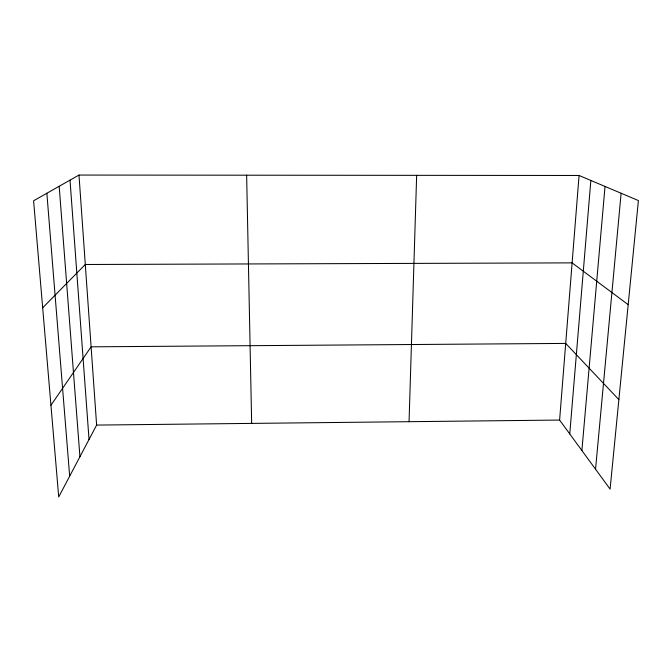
<?xml version="1.0" encoding="UTF-8"?>
<svg xmlns="http://www.w3.org/2000/svg" width="672" height="672" viewBox="0 0 672 672"><rect width="100%" height="100%" fill="white"/><g stroke="black" fill="none" stroke-linecap="round" stroke-linejoin="round"><path stroke-width="1.01" d="M409.055 421.688L416.648 175.342M579.071 175.476L638.4 200.558L610.092 489.124L559.608 420.059L579.071 175.476L78.985 175.056L33.6 200.777L58.716 496.944L96.625 425.082L78.985 175.056M569.755 433.936L590.848 180.457M581.885 450.534L605.027 186.455M595.543 469.216L621.121 193.25M50.938 405.25L91.106 346.828L565.706 343.417L618.87 399.63M42.672 307.801L85.294 264.491L572.116 262.87L628.186 304.668M96.625 425.082L559.608 420.059M46.864 193.259L69.67 476.171M59.186 186.278L79.934 456.716M70.014 180.146L89.032 439.471M246.641 175.199L251.656 423.394"/></g></svg>
